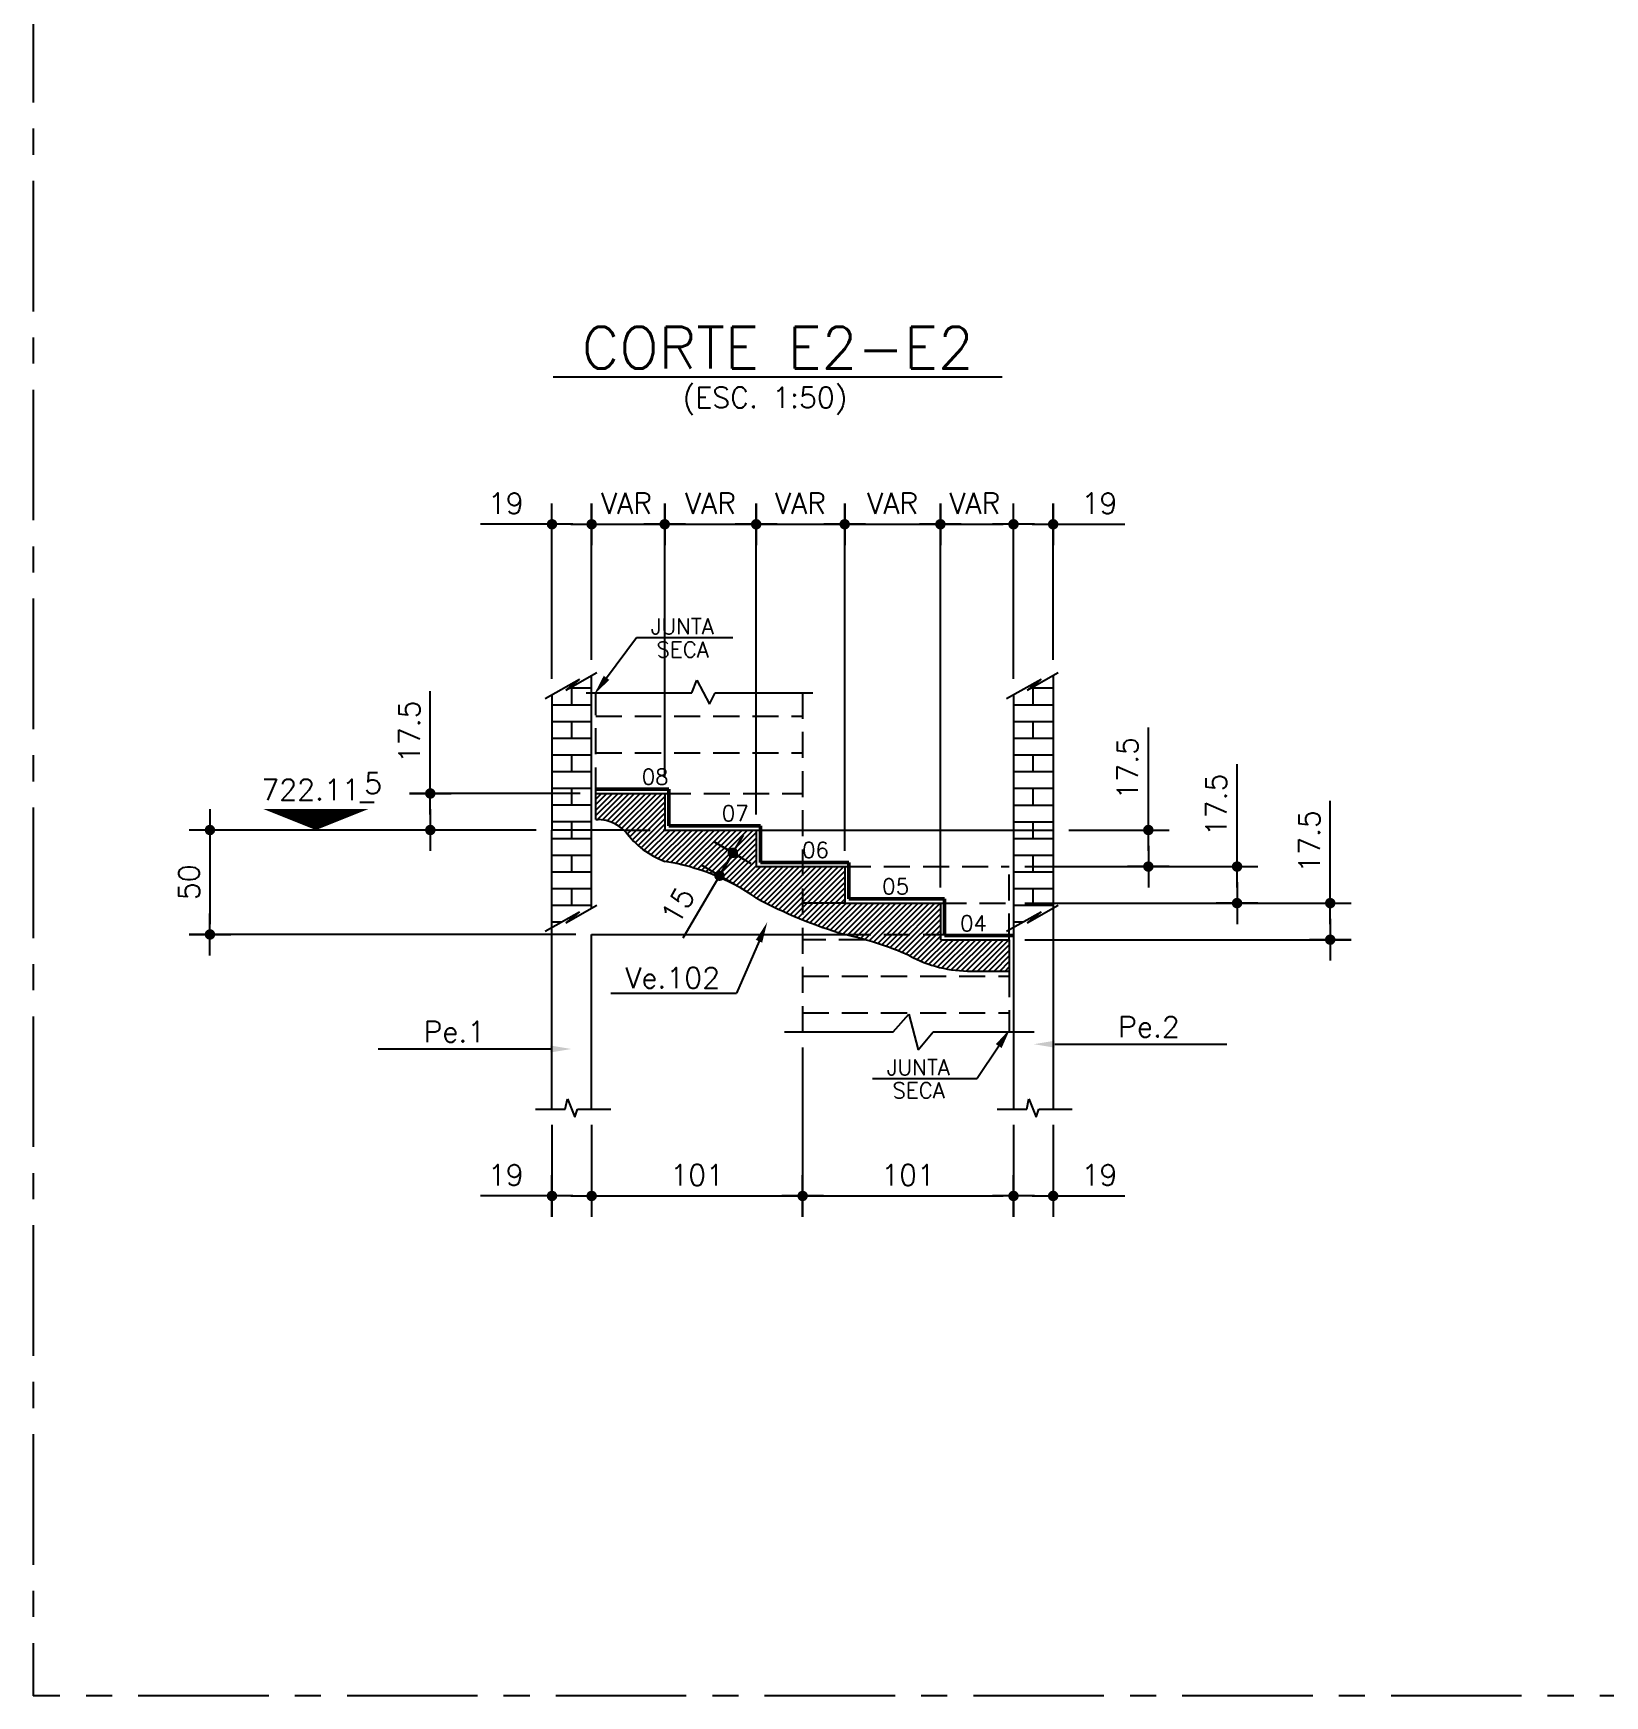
# Model space of a CAD drawing. Header units: inches. Extents: x 0 to 5940, y 0 to 4205.
# Drawn here: x 1905 to 2657, y 2530 to 3326 of the extents above; entities that cross this region are included whole.
import ezdxf
from ezdxf.enums import TextEntityAlignment as Align

# ---------------------------------------------------------------- set-up
doc = ezdxf.new("R2010")
doc.units = ezdxf.units.IN
doc.header["$LTSCALE"] = 50
doc.header["$MEASUREMENT"] = 0
doc.linetypes.add('CENTER', pattern=[2, 1.25, -0.25, 0.25, -0.25])
doc.linetypes.add('HIDDEN', pattern=[0.375, 0.25, -0.125])
for name, color, linetype in [('CORTES', 2, 'Continuous'), ('COTA', 6, 'Continuous'), ('NIVEL', 3, 'Continuous'), ('TEXTO', 3, 'Continuous')]:
    doc.layers.add(name, color=color, linetype=linetype)
doc.styles.add('ROMANS', font='romans.shx')
doc.dimstyles.new('COTA_50', dxfattribs={"dimscale": 5, "dimtxt": 2, "dimasz": 1, "dimexe": 2, "dimexo": 1.5, "dimgap": 1, "dimtad": 1, "dimzin": 12, "dimdsep": 46, "dimtxsty": 'ROMANS', "dimblk1": 'COTA', "dimblk2": 'COTA', "dimsah": 1, "dimcen": -4, "dimdle": 1.5, "dimclrd": 6, "dimclre": 6, "dimclrt": 3, "dimadec": 0, "dimazin": 0, "dimtfac": 1, "dimtofl": 0, "dimtmove": 0, "dimatfit": 3, "dimldrblk": 'COTA', "dimfxl": 1, "dimtolj": 1, "dimtzin": 12, "dimarcsym": 0})

# ---------------------------------------------------------------- blocks, each defined once
blk = doc.blocks.new('COTA')
at = {"layer": 'COTA'}
for p, q in [((0, -2), (0, 2)), ((2, 0), (-2, 0))]:
    blk.add_line(p, q, dxfattribs=at)
at = {"layer": 'COTA', "const_width": 0.5}
blk.add_lwpolyline([(-0.25, 0, 1), (0.25, 0, 1)], format="xyb", close=True, dxfattribs=at)
blk = doc.blocks.new('*D58')
at = {"layer": 'COTA', "color": 6, "lineweight": -2, "transparency": 16777216}
for p, q in [((2153.15, 3016.57), (2153.15, 3100.59)), ((2172.15, 3025.73), (2172.15, 3100.59)), ((2148.15, 3090.59), (2118.87, 3090.59)), ((2177.15, 3090.59), (2182.15, 3090.59))]:
    blk.add_line(p, q, dxfattribs=at)
at = {"layer": 'Defpoints', "color": 0, "transparency": 16777216}
for p in [(2153.15, 3090.59), (2172.15, 3018.23), (2153.15, 3009.07)]:
    blk.add_point(p, dxfattribs=at)
at = {"layer": 'COTA', "color": 6, "lineweight": -2, "transparency": 16777216, "xscale": 5, "yscale": 5, "zscale": 5}
blk.add_blockref('COTA', (2153.15, 3090.59), dxfattribs=at)
at = {"layer": 'COTA', "color": 6, "lineweight": -2, "transparency": 16777216, "xscale": 5, "yscale": 5, "zscale": 5, "rotation": 180}
blk.add_blockref('COTA', (2172.15, 3090.59), dxfattribs=at)
at = {"layer": 'COTA', "color": 3, "transparency": 16777216, "insert": (2131.01, 3100.59), "char_height": 10, "attachment_point": 5, "style": 'ROMANS'}
blk.add_mtext('\\A1;19', dxfattribs=at)
blk = doc.blocks.new('*D59')
at = {"layer": 'COTA', "color": 6, "lineweight": -2, "transparency": 16777216}
for p, q in [((2374.19, 3016.57), (2374.19, 3100.59)), ((2393.19, 3025.73), (2393.19, 3100.59)), ((2369.19, 3090.59), (2364.19, 3090.59)), ((2398.19, 3090.59), (2427.47, 3090.59))]:
    blk.add_line(p, q, dxfattribs=at)
at = {"layer": 'Defpoints', "color": 0, "transparency": 16777216}
for p in [(2393.19, 3090.59), (2393.19, 3018.23), (2374.19, 3009.07)]:
    blk.add_point(p, dxfattribs=at)
at = {"layer": 'COTA', "color": 6, "lineweight": -2, "transparency": 16777216, "xscale": 5, "yscale": 5, "zscale": 5}
blk.add_blockref('COTA', (2374.19, 3090.59), dxfattribs=at)
at = {"layer": 'COTA', "color": 6, "lineweight": -2, "transparency": 16777216, "xscale": 5, "yscale": 5, "zscale": 5, "rotation": 180}
blk.add_blockref('COTA', (2393.19, 3090.59), dxfattribs=at)
at = {"layer": 'COTA', "color": 3, "transparency": 16777216, "insert": (2415.33, 3100.59), "char_height": 10, "attachment_point": 5, "style": 'ROMANS'}
blk.add_mtext('\\A1;19', dxfattribs=at)
blk = doc.blocks.new('*D286')
at = {"layer": 'COTA', "color": 6, "lineweight": -2, "transparency": 16777216}
for p, q in [((2172.15, 3033.23), (2172.15, 3100.59)), ((2207.15, 2969.21), (2207.15, 3100.59)), ((2177.15, 3090.59), (2202.15, 3090.59))]:
    blk.add_line(p, q, dxfattribs=at)
at = {"layer": 'Defpoints', "color": 0, "transparency": 16777216}
for p in [(2207.15, 3090.59), (2172.15, 3025.73), (2207.15, 2961.71)]:
    blk.add_point(p, dxfattribs=at)
at = {"layer": 'COTA', "color": 6, "lineweight": -2, "transparency": 16777216, "xscale": 5, "yscale": 5, "zscale": 5, "rotation": 180}
blk.add_blockref('COTA', (2172.15, 3090.59), dxfattribs=at)
at = {"layer": 'COTA', "color": 6, "lineweight": -2, "transparency": 16777216, "xscale": 5, "yscale": 5, "zscale": 5}
blk.add_blockref('COTA', (2207.15, 3090.59), dxfattribs=at)
at = {"layer": 'COTA', "color": 3, "transparency": 16777216, "insert": (2188.82, 3100.59), "char_height": 10, "attachment_point": 5, "style": 'ROMANS'}
blk.add_mtext('\\A1;VAR', dxfattribs=at)
blk = doc.blocks.new('*D287')
at = {"layer": 'COTA', "color": 6, "lineweight": -2, "transparency": 16777216}
for p, q in [((2207.15, 2969.21), (2207.15, 3100.59)), ((2250.95, 2951.71), (2250.95, 3100.59)), ((2212.15, 3090.59), (2245.95, 3090.59))]:
    blk.add_line(p, q, dxfattribs=at)
at = {"layer": 'Defpoints', "color": 0, "transparency": 16777216}
for p in [(2250.95, 3090.59), (2207.15, 2961.71), (2250.95, 2944.21)]:
    blk.add_point(p, dxfattribs=at)
at = {"layer": 'COTA', "color": 6, "lineweight": -2, "transparency": 16777216, "xscale": 5, "yscale": 5, "zscale": 5, "rotation": 180}
blk.add_blockref('COTA', (2207.15, 3090.59), dxfattribs=at)
at = {"layer": 'COTA', "color": 6, "lineweight": -2, "transparency": 16777216, "xscale": 5, "yscale": 5, "zscale": 5}
blk.add_blockref('COTA', (2250.95, 3090.59), dxfattribs=at)
at = {"layer": 'COTA', "color": 3, "transparency": 16777216, "insert": (2229.05, 3100.59), "char_height": 10, "attachment_point": 5, "style": 'ROMANS'}
blk.add_mtext('\\A1;VAR', dxfattribs=at)
blk = doc.blocks.new('*D288')
at = {"layer": 'COTA', "color": 6, "lineweight": -2, "transparency": 16777216}
for p, q in [((2250.95, 2951.71), (2250.95, 3100.59)), ((2293.35, 2934.21), (2293.35, 3100.59)), ((2255.95, 3090.59), (2288.35, 3090.59))]:
    blk.add_line(p, q, dxfattribs=at)
at = {"layer": 'Defpoints', "color": 0, "transparency": 16777216}
for p in [(2293.35, 3090.59), (2250.95, 2944.21), (2293.35, 2926.71)]:
    blk.add_point(p, dxfattribs=at)
at = {"layer": 'COTA', "color": 6, "lineweight": -2, "transparency": 16777216, "xscale": 5, "yscale": 5, "zscale": 5, "rotation": 180}
blk.add_blockref('COTA', (2250.95, 3090.59), dxfattribs=at)
at = {"layer": 'COTA', "color": 6, "lineweight": -2, "transparency": 16777216, "xscale": 5, "yscale": 5, "zscale": 5}
blk.add_blockref('COTA', (2293.35, 3090.59), dxfattribs=at)
at = {"layer": 'COTA', "color": 3, "transparency": 16777216, "insert": (2272.15, 3100.59), "char_height": 10, "attachment_point": 5, "style": 'ROMANS'}
blk.add_mtext('\\A1;VAR', dxfattribs=at)
blk = doc.blocks.new('*D289')
at = {"layer": 'COTA', "color": 6, "lineweight": -2, "transparency": 16777216}
for p, q in [((2293.35, 2934.21), (2293.35, 3100.59)), ((2339.19, 2916.71), (2339.19, 3100.59)), ((2298.35, 3090.59), (2334.19, 3090.59))]:
    blk.add_line(p, q, dxfattribs=at)
at = {"layer": 'Defpoints', "color": 0, "transparency": 16777216}
for p in [(2339.19, 3090.59), (2293.35, 2926.71), (2339.19, 2909.21)]:
    blk.add_point(p, dxfattribs=at)
at = {"layer": 'COTA', "color": 6, "lineweight": -2, "transparency": 16777216, "xscale": 5, "yscale": 5, "zscale": 5, "rotation": 180}
blk.add_blockref('COTA', (2293.35, 3090.59), dxfattribs=at)
at = {"layer": 'COTA', "color": 6, "lineweight": -2, "transparency": 16777216, "xscale": 5, "yscale": 5, "zscale": 5}
blk.add_blockref('COTA', (2339.19, 3090.59), dxfattribs=at)
at = {"layer": 'COTA', "color": 3, "transparency": 16777216, "insert": (2316.27, 3100.59), "char_height": 10, "attachment_point": 5, "style": 'ROMANS'}
blk.add_mtext('\\A1;VAR', dxfattribs=at)
blk = doc.blocks.new('*D290')
at = {"layer": 'COTA', "color": 6, "lineweight": -2, "transparency": 16777216}
for p, q in [((2339.19, 3084.27), (2339.19, 3100.59)), ((2374.19, 3084.27), (2374.19, 3100.59)), ((2344.19, 3090.59), (2369.19, 3090.59))]:
    blk.add_line(p, q, dxfattribs=at)
at = {"layer": 'Defpoints', "color": 0, "transparency": 16777216}
for p in [(2374.19, 3090.59), (2339.19, 3076.77), (2374.19, 3076.77)]:
    blk.add_point(p, dxfattribs=at)
at = {"layer": 'COTA', "color": 6, "lineweight": -2, "transparency": 16777216, "xscale": 5, "yscale": 5, "zscale": 5, "rotation": 180}
blk.add_blockref('COTA', (2339.19, 3090.59), dxfattribs=at)
at = {"layer": 'COTA', "color": 6, "lineweight": -2, "transparency": 16777216, "xscale": 5, "yscale": 5, "zscale": 5}
blk.add_blockref('COTA', (2374.19, 3090.59), dxfattribs=at)
at = {"layer": 'COTA', "color": 3, "transparency": 16777216, "insert": (2355.66, 3100.59), "char_height": 10, "attachment_point": 5, "style": 'ROMANS'}
blk.add_mtext('\\A1;VAR', dxfattribs=at)
blk = doc.blocks.new('*D291')
at = {"layer": 'COTA', "color": 6, "lineweight": -2, "transparency": 16777216}
for p, q in [((2153.15, 2803.13), (2153.15, 2759.03)), ((2172.15, 2803.13), (2172.15, 2759.03)), ((2148.15, 2769.03), (2118.87, 2769.03)), ((2177.15, 2769.03), (2182.15, 2769.03))]:
    blk.add_line(p, q, dxfattribs=at)
at = {"layer": 'Defpoints', "color": 0, "transparency": 16777216}
for p in [(2153.15, 2810.63), (2172.15, 2810.63), (2153.15, 2769.03)]:
    blk.add_point(p, dxfattribs=at)
at = {"layer": 'COTA', "color": 6, "lineweight": -2, "transparency": 16777216, "xscale": 5, "yscale": 5, "zscale": 5}
blk.add_blockref('COTA', (2153.15, 2769.03), dxfattribs=at)
at = {"layer": 'COTA', "color": 6, "lineweight": -2, "transparency": 16777216, "xscale": 5, "yscale": 5, "zscale": 5, "rotation": 180}
blk.add_blockref('COTA', (2172.15, 2769.03), dxfattribs=at)
at = {"layer": 'COTA', "color": 3, "transparency": 16777216, "insert": (2131.01, 2779.03), "char_height": 10, "attachment_point": 5, "style": 'ROMANS'}
blk.add_mtext('\\A1;19', dxfattribs=at)
blk = doc.blocks.new('*D292')
at = {"layer": 'COTA', "color": 6, "lineweight": -2, "transparency": 16777216}
for p, q in [((2273.19, 2840.06), (2273.19, 2759.03)), ((2172.15, 2803.13), (2172.15, 2759.03)), ((2177.15, 2769.03), (2268.19, 2769.03))]:
    blk.add_line(p, q, dxfattribs=at)
at = {"layer": 'Defpoints', "color": 0, "transparency": 16777216}
for p in [(2273.19, 2847.56), (2172.15, 2810.63), (2273.19, 2769.03)]:
    blk.add_point(p, dxfattribs=at)
at = {"layer": 'COTA', "color": 6, "lineweight": -2, "transparency": 16777216, "xscale": 5, "yscale": 5, "zscale": 5, "rotation": 180}
blk.add_blockref('COTA', (2172.15, 2769.03), dxfattribs=at)
at = {"layer": 'COTA', "color": 6, "lineweight": -2, "transparency": 16777216, "xscale": 5, "yscale": 5, "zscale": 5}
blk.add_blockref('COTA', (2273.19, 2769.03), dxfattribs=at)
at = {"layer": 'COTA', "color": 3, "transparency": 16777216, "insert": (2222.67, 2779.03), "char_height": 10, "attachment_point": 5, "style": 'ROMANS'}
blk.add_mtext('\\A1;101', dxfattribs=at)
blk = doc.blocks.new('*D293')
at = {"layer": 'COTA', "color": 6, "lineweight": -2, "transparency": 16777216}
for p, q in [((2273.19, 2840.06), (2273.19, 2759.03)), ((2374.19, 2803.13), (2374.19, 2759.03)), ((2278.19, 2769.03), (2369.19, 2769.03))]:
    blk.add_line(p, q, dxfattribs=at)
at = {"layer": 'Defpoints', "color": 0, "transparency": 16777216}
for p in [(2273.19, 2847.56), (2374.19, 2810.63), (2374.19, 2769.03)]:
    blk.add_point(p, dxfattribs=at)
at = {"layer": 'COTA', "color": 6, "lineweight": -2, "transparency": 16777216, "xscale": 5, "yscale": 5, "zscale": 5, "rotation": 180}
blk.add_blockref('COTA', (2273.19, 2769.03), dxfattribs=at)
at = {"layer": 'COTA', "color": 6, "lineweight": -2, "transparency": 16777216, "xscale": 5, "yscale": 5, "zscale": 5}
blk.add_blockref('COTA', (2374.19, 2769.03), dxfattribs=at)
at = {"layer": 'COTA', "color": 3, "transparency": 16777216, "insert": (2323.69, 2779.03), "char_height": 10, "attachment_point": 5, "style": 'ROMANS'}
blk.add_mtext('\\A1;101', dxfattribs=at)
blk = doc.blocks.new('*D294')
at = {"layer": 'COTA', "color": 6, "lineweight": -2, "transparency": 16777216}
for p, q in [((2374.19, 2803.13), (2374.19, 2759.03)), ((2393.19, 2803.13), (2393.19, 2759.03)), ((2369.19, 2769.03), (2364.19, 2769.03)), ((2398.19, 2769.03), (2427.47, 2769.03))]:
    blk.add_line(p, q, dxfattribs=at)
at = {"layer": 'Defpoints', "color": 0, "transparency": 16777216}
for p in [(2374.19, 2810.63), (2393.19, 2810.63), (2393.19, 2769.03)]:
    blk.add_point(p, dxfattribs=at)
at = {"layer": 'COTA', "color": 6, "lineweight": -2, "transparency": 16777216, "xscale": 5, "yscale": 5, "zscale": 5}
blk.add_blockref('COTA', (2374.19, 2769.03), dxfattribs=at)
at = {"layer": 'COTA', "color": 6, "lineweight": -2, "transparency": 16777216, "xscale": 5, "yscale": 5, "zscale": 5, "rotation": 180}
blk.add_blockref('COTA', (2393.19, 2769.03), dxfattribs=at)
at = {"layer": 'COTA', "color": 3, "transparency": 16777216, "insert": (2415.33, 2779.03), "char_height": 10, "attachment_point": 5, "style": 'ROMANS'}
blk.add_mtext('\\A1;19', dxfattribs=at)
blk = doc.blocks.new('*D295')
at = {"layer": 'COTA', "color": 6, "lineweight": -2, "transparency": 16777216}
for p, q in [((2094.88, 2966.71), (2094.88, 3010.76)), ((2166.65, 2961.71), (2084.88, 2961.71)), ((2145.65, 2944.21), (2084.88, 2944.21)), ((2094.88, 2939.21), (2094.88, 2934.21))]:
    blk.add_line(p, q, dxfattribs=at)
at = {"layer": 'Defpoints', "color": 0, "transparency": 16777216}
for p in [(2094.88, 2961.71), (2174.15, 2961.71), (2153.15, 2944.21)]:
    blk.add_point(p, dxfattribs=at)
at = {"layer": 'COTA', "color": 6, "lineweight": -2, "transparency": 16777216, "xscale": 5, "yscale": 5, "zscale": 5}
for p, rotation in [((2094.88, 2961.71), 270), ((2094.88, 2944.21), 90)]:
    blk.add_blockref('COTA', p, dxfattribs=dict(at, rotation=rotation))
at = {"layer": 'COTA', "color": 3, "transparency": 16777216, "insert": (2084.88, 2991.24), "char_height": 10, "attachment_point": 5, "rotation": 90, "style": 'ROMANS'}
blk.add_mtext('\\A1;17.5', dxfattribs=at)
blk = doc.blocks.new('*D296')
at = {"layer": 'COTA', "color": 6, "lineweight": -2, "transparency": 16777216}
for p, q in [((2438.78, 2949.21), (2438.78, 2993.26)), ((2400.69, 2944.21), (2448.78, 2944.21)), ((2379.69, 2926.71), (2448.78, 2926.71)), ((2438.78, 2921.71), (2438.78, 2916.71))]:
    blk.add_line(p, q, dxfattribs=at)
at = {"layer": 'Defpoints', "color": 0, "transparency": 16777216}
for p in [(2393.19, 2944.21), (2438.78, 2944.21), (2372.19, 2926.71)]:
    blk.add_point(p, dxfattribs=at)
at = {"layer": 'COTA', "color": 6, "lineweight": -2, "transparency": 16777216, "xscale": 5, "yscale": 5, "zscale": 5}
for p, rotation in [((2438.78, 2944.21), 270), ((2438.78, 2926.71), 90)]:
    blk.add_blockref('COTA', p, dxfattribs=dict(at, rotation=rotation))
at = {"layer": 'COTA', "color": 3, "transparency": 16777216, "insert": (2428.78, 2973.74), "char_height": 10, "attachment_point": 5, "rotation": 90, "style": 'ROMANS'}
blk.add_mtext('\\A1;17.5', dxfattribs=at)
blk = doc.blocks.new('*D297')
at = {"layer": 'COTA', "color": 6, "lineweight": -2, "transparency": 16777216}
for p, q in [((2481.27, 2931.71), (2481.27, 2975.76)), ((2379.69, 2926.71), (2491.27, 2926.71)), ((2379.69, 2909.21), (2491.27, 2909.21)), ((2481.27, 2904.21), (2481.27, 2899.21))]:
    blk.add_line(p, q, dxfattribs=at)
at = {"layer": 'Defpoints', "color": 0, "transparency": 16777216}
for p in [(2372.19, 2926.71), (2481.27, 2926.71), (2372.19, 2909.21)]:
    blk.add_point(p, dxfattribs=at)
at = {"layer": 'COTA', "color": 6, "lineweight": -2, "transparency": 16777216, "xscale": 5, "yscale": 5, "zscale": 5}
for p, rotation in [((2481.27, 2926.71), 270), ((2481.27, 2909.21), 90)]:
    blk.add_blockref('COTA', p, dxfattribs=dict(at, rotation=rotation))
at = {"layer": 'COTA', "color": 3, "transparency": 16777216, "insert": (2471.27, 2956.24), "char_height": 10, "attachment_point": 5, "rotation": 90, "style": 'ROMANS'}
blk.add_mtext('\\A1;17.5', dxfattribs=at)
blk = doc.blocks.new('*D298')
at = {"layer": 'COTA', "color": 6, "lineweight": -2, "transparency": 16777216}
for p, q in [((2525.88, 2914.21), (2525.88, 2958.26)), ((2379.69, 2909.21), (2535.88, 2909.21)), ((2379.69, 2891.71), (2535.88, 2891.71)), ((2525.88, 2886.71), (2525.88, 2881.71))]:
    blk.add_line(p, q, dxfattribs=at)
at = {"layer": 'Defpoints', "color": 0, "transparency": 16777216}
for p in [(2372.19, 2909.21), (2525.88, 2909.21), (2372.19, 2891.71)]:
    blk.add_point(p, dxfattribs=at)
at = {"layer": 'COTA', "color": 6, "lineweight": -2, "transparency": 16777216, "xscale": 5, "yscale": 5, "zscale": 5}
for p, rotation in [((2525.88, 2909.21), 270), ((2525.88, 2891.71), 90)]:
    blk.add_blockref('COTA', p, dxfattribs=dict(at, rotation=rotation))
at = {"layer": 'COTA', "color": 3, "transparency": 16777216, "insert": (2515.88, 2938.74), "char_height": 10, "attachment_point": 5, "rotation": 90, "style": 'ROMANS'}
blk.add_mtext('\\A1;17.5', dxfattribs=at)
blk = doc.blocks.new('*D299')
at = {"layer": 'COTA', "color": 6, "lineweight": -2, "transparency": 16777216}
for p, q in [((2244.49, 2930.51), (2231.17, 2938.34)), ((2242.32, 2937.58), (2244.85, 2941.9)), ((2238.07, 2919.59), (2224.75, 2927.42)), ((2230.84, 2918.04), (2215.77, 2892.38))]:
    blk.add_line(p, q, dxfattribs=at)
at = {"layer": 'Defpoints', "color": 0, "transparency": 16777216}
for p in [(2233.38, 2922.35), (2250.95, 2926.71), (2244.54, 2915.8)]:
    blk.add_point(p, dxfattribs=at)
at = {"layer": 'COTA', "color": 6, "lineweight": -2, "transparency": 16777216, "xscale": 5, "yscale": 5, "zscale": 5}
for p, rotation in [((2239.79, 2933.27), 239.5697448661799), ((2233.38, 2922.35), 59.56974486617986)]:
    blk.add_blockref('COTA', p, dxfattribs=dict(at, rotation=rotation))
at = {"layer": 'COTA', "color": 3, "transparency": 16777216, "insert": (2213.42, 2908.12), "char_height": 10, "attachment_point": 5, "rotation": 59.56974, "style": 'ROMANS'}
blk.add_mtext('\\A1;15', dxfattribs=at)
blk = doc.blocks.new('*D300')
at = {"layer": 'COTA', "color": 6, "lineweight": -2, "transparency": 16777216}
for p, q in [((2145.65, 2944.21), (1979.33, 2944.21)), ((1989.33, 2939.21), (1989.33, 2899.21)), ((2164.65, 2894.21), (1979.33, 2894.21))]:
    blk.add_line(p, q, dxfattribs=at)
at = {"layer": 'Defpoints', "color": 0, "transparency": 16777216}
for p in [(2153.15, 2944.21), (1989.33, 2894.21), (2172.15, 2894.21)]:
    blk.add_point(p, dxfattribs=at)
at = {"layer": 'COTA', "color": 6, "lineweight": -2, "transparency": 16777216, "xscale": 5, "yscale": 5, "zscale": 5}
for p, rotation in [((1989.33, 2944.21), 90), ((1989.33, 2894.21), 270)]:
    blk.add_blockref('COTA', p, dxfattribs=dict(at, rotation=rotation))
at = {"layer": 'COTA', "color": 3, "transparency": 16777216, "insert": (1979.33, 2919.21), "char_height": 10, "attachment_point": 5, "rotation": 90, "style": 'ROMANS'}
blk.add_mtext('\\A1;50', dxfattribs=at)

msp = doc.modelspace()

# ---------------------------------------------------------------- hatches: boundary and pattern name
at = {"layer": 'CORTES'}
h = msp.add_hatch(dxfattribs=at)
h.set_pattern_fill('ANSI31', color=252, scale=15)
h.paths.add_polyline_path([(2207.155, 2961.714), (2174.155, 2961.714), (2174.155, 2949.214, -0.194677), (2187.64, 2944.214), (2207.155, 2944.214)])
h.paths.add_polyline_path([(2250.955, 2944.214), (2207.155, 2944.214), (2187.64, 2944.214, -0.0647024), (2190.831, 2940.442, 0.1234775), (2207.155, 2929.214, -0.1114479), (2250.955, 2911.714, 0.027178), (2273.189, 2901.282), (2273.189, 2926.714), (2250.955, 2926.714)])
h.paths.add_polyline_path([(2293.355, 2926.714), (2273.189, 2926.714), (2273.189, 2909.214), (2293.355, 2909.214)])
h.paths.add_polyline_path([(2339.189, 2909.214), (2293.355, 2909.214), (2273.189, 2909.214), (2273.189, 2901.282, 0.0236409), (2293.355, 2894.214), (2339.189, 2894.214)])
h.paths.add_polyline_path([(2372.189, 2891.714), (2339.189, 2891.714), (2339.189, 2894.214), (2293.355, 2894.214, -0.0471027), (2324.189, 2884.125, 0.1303026), (2354.189, 2876.714), (2372.189, 2876.714)])

# ---------------------------------------------------------------- linework, layer by layer
at = {"layer": 'CORTES', "color": 8}
for p, q in [((2149.869, 3007.222), (2166.341, 3016.492)), ((2159.718, 3011.231), (2174.561, 3019.584)), ((2166.341, 3016.492), (2159.718, 3011.231)), ((2172.155, 2906.827), (2172.155, 3018.229)), ((2370.904, 3007.222), (2387.376, 3016.492)), ((2380.753, 3011.231), (2395.596, 3019.584)), ((2387.376, 3016.492), (2380.753, 3011.231)), ((2393.189, 3018.229), (2393.189, 2944.214)), ((2153.155, 3009.071), (2153.155, 2944.214)), ((2161.466, 3012.214), (2172.155, 3012.214)), ((2162.655, 3004.214), (2162.655, 3012.214)), ((2169.556, 3009.951), (2220.086, 3009.951)), ((2220.086, 3009.951), (2222.556, 3015.951)), ((2222.556, 3015.951), (2228.556, 3004.451)), ((2228.556, 3004.451), (2231.306, 3009.951)), ((2231.306, 3009.951), (2278.056, 3009.951)), ((2374.189, 3009.071), (2374.189, 2894.214)), ((2382.501, 3012.214), (2393.189, 3012.214)), ((2383.689, 3004.214), (2383.689, 3012.214)), ((2153.155, 3004.214), (2172.155, 3004.214)), ((2374.189, 3004.214), (2393.189, 3004.214)), ((2153.155, 2996.214), (2172.155, 2996.214)), ((2162.655, 2988.214), (2162.655, 2996.214)), ((2374.189, 2996.214), (2393.189, 2996.214)), ((2383.689, 2988.214), (2383.689, 2996.214)), ((2153.155, 2988.214), (2172.155, 2988.214)), ((2374.189, 2988.214), (2393.189, 2988.214)), ((2153.155, 2980.214), (2172.155, 2980.214)), ((2162.655, 2972.214), (2162.655, 2980.214)), ((2374.189, 2980.214), (2393.189, 2980.214)), ((2383.689, 2972.214), (2383.689, 2980.214)), ((2153.155, 2972.214), (2172.155, 2972.214)), ((2374.189, 2972.214), (2393.189, 2972.214)), ((2153.155, 2964.214), (2172.155, 2964.214)), ((2162.655, 2956.214), (2162.655, 2964.214)), ((2374.189, 2964.214), (2393.189, 2964.214)), ((2383.689, 2956.114), (2383.689, 2964.214)), ((2153.155, 2956.214), (2172.155, 2956.214)), ((2374.189, 2956.114), (2393.189, 2956.114)), ((2153.155, 2948.214), (2172.155, 2948.214)), ((2162.655, 2940.214), (2162.655, 2948.214)), ((2374.189, 2948.114), (2393.189, 2948.114)), ((2383.689, 2940.114), (2383.689, 2948.114)), ((2153.155, 2940.214), (2172.155, 2940.214)), ((2374.189, 2940.114), (2393.189, 2940.114)), ((2153.155, 2932.214), (2172.155, 2932.214)), ((2162.655, 2924.214), (2162.655, 2932.214)), ((2374.189, 2932.114), (2393.189, 2932.114)), ((2383.689, 2924.214), (2383.689, 2932.114)), ((2153.155, 2924.214), (2172.155, 2924.214)), ((2374.189, 2924.214), (2393.189, 2924.214)), ((2153.155, 2916.214), (2172.155, 2916.214)), ((2162.655, 2908.214), (2162.655, 2916.214)), ((2374.189, 2916.214), (2393.189, 2916.214)), ((2383.689, 2908.214), (2383.689, 2916.214)), ((2149.869, 2895.82), (2166.341, 2905.089)), ((2153.155, 2908.214), (2172.155, 2908.214)), ((2159.718, 2899.828), (2174.561, 2908.181)), ((2166.341, 2905.089), (2159.718, 2899.828)), ((2370.904, 2895.82), (2387.376, 2905.089)), ((2374.189, 2908.214), (2393.189, 2908.214)), ((2380.753, 2899.828), (2395.596, 2908.181)), ((2387.376, 2905.089), (2380.753, 2899.828)), ((2153.155, 2900.214), (2157.679, 2900.214)), ((2374.189, 2900.214), (2378.713, 2900.214)), ((2316.619, 2847.559), (2324.056, 2856.059)), ((2324.056, 2856.059), (2328.556, 2839.059)), ((2264.556, 2847.559), (2316.619, 2847.559)), ((2328.556, 2839.059), (2335.748, 2847.559)), ((2335.748, 2847.559), (2384.056, 2847.559)), ((2145.26, 2810.63), (2159.469, 2810.63)), ((2159.469, 2810.63), (2160.562, 2815.521)), ((2160.562, 2815.521), (2164.074, 2806.679)), ((2164.074, 2806.679), (2165.347, 2810.63)), ((2165.347, 2810.63), (2181.315, 2810.63)), ((2366.295, 2810.63), (2380.504, 2810.63)), ((2380.504, 2810.63), (2381.597, 2815.521)), ((2381.597, 2815.521), (2385.109, 2806.679)), ((2385.109, 2806.679), (2386.382, 2810.63)), ((2386.382, 2810.63), (2402.35, 2810.63))]:
    msp.add_line(p, q, dxfattribs=at)
at = {"layer": 'CORTES', "color": 8, "linetype": 'HIDDEN'}
for p, q in [((2174.155, 2961.714), (2174.155, 3009.951)), ((2174.155, 2998.714), (2273.189, 2998.714)), ((2174.155, 2981.214), (2273.189, 2981.214)), ((2207.155, 2961.714), (2273.189, 2961.714)), ((2293.355, 2926.714), (2372.189, 2926.714)), ((2372.189, 2891.714), (2372.189, 2926.714)), ((2339.189, 2909.214), (2372.189, 2909.214)), ((2303.095, 2891.714), (2273.189, 2891.714)), ((2273.189, 2874.214), (2372.189, 2874.214)), ((2372.189, 2876.714), (2372.189, 2847.559)), ((2273.189, 2856.714), (2372.189, 2856.714))]:
    msp.add_line(p, q, dxfattribs=at)
at = {"layer": 'CORTES', "color": 253, "linetype": 'Continuous', "lineweight": 50}
for p, q in [((2174.155, 2963.714), (2209.155, 2963.714)), ((2209.155, 2963.714), (2209.155, 2946.214)), ((2209.155, 2946.214), (2252.955, 2946.214)), ((2252.955, 2946.214), (2252.955, 2928.714)), ((2252.955, 2928.714), (2295.355, 2928.714)), ((2295.355, 2928.714), (2295.355, 2911.214)), ((2295.355, 2911.214), (2341.189, 2911.214)), ((2341.189, 2911.214), (2341.189, 2893.714)), ((2341.189, 2893.714), (2374.155, 2893.714))]:
    msp.add_line(p, q, dxfattribs=at)
at = {"layer": 'CORTES', "color": 1}
for p, q in [((2174.155, 2949.214), (2174.155, 2961.714)), ((2174.155, 2961.714), (2207.155, 2961.714)), ((2207.155, 2961.714), (2207.155, 2944.214)), ((2174.155, 2949.214), (2175.285, 2949.214)), ((2207.155, 2944.214), (2250.955, 2944.214)), ((2250.955, 2944.214), (2250.955, 2926.714)), ((2250.955, 2926.714), (2293.355, 2926.714)), ((2293.355, 2926.714), (2293.355, 2909.214)), ((2293.355, 2909.214), (2339.189, 2909.214)), ((2339.189, 2909.214), (2339.189, 2891.714)), ((2339.189, 2891.714), (2372.189, 2891.714)), ((2372.189, 2891.714), (2372.189, 2876.714)), ((2354.189, 2876.714), (2372.189, 2876.714))]:
    msp.add_line(p, q, dxfattribs=at)
at = {"layer": 'CORTES'}
for p, q in [((2153.155, 2810.63), (2153.155, 2944.214)), ((2187.64, 2944.214), (2153.155, 2944.214)), ((2250.955, 2944.214), (2393.189, 2944.214)), ((2393.189, 2944.214), (2393.189, 2810.63)), ((2172.155, 2810.63), (2172.155, 2894.214)), ((2172.155, 2894.214), (2293.355, 2894.214)), ((2339.189, 2894.214), (2374.189, 2894.214)), ((2374.189, 2894.214), (2374.189, 2810.63))]:
    msp.add_line(p, q, dxfattribs=at)
at = {"layer": 'CORTES', "linetype": 'HIDDEN'}
for p, q in [((2187.64, 2944.214), (2207.155, 2944.214)), ((2293.355, 2894.214), (2339.189, 2894.214))]:
    msp.add_line(p, q, dxfattribs=at)
at = {"layer": 'CORTES', "color": 252}
msp.add_line((2293.355, 2909.214), (2273.189, 2909.214), dxfattribs=at)
at = {"layer": 'CORTES', "color": 8, "linetype": 'HIDDEN', "flags": 128}
msp.add_lwpolyline([(2273.189, 3009.951), (2273.189, 2847.559)], dxfattribs=at)
at = {"layer": 'CORTES', "color": 1}
for centre, radius, start, end in [((2174.72, 2930.053), 19.17, 32.816143, 91.689725), ((2221.378, 2967.375), 40.725, 215.911122, 249.55858), ((2190.286, 2823.433), 107.118, 55.502644, 80.939652), ((2357.967, 3110.875), 226.09, 241.750164, 253.394447), ((2255.34, 2725.876), 172.577, 66.487587, 77.274767), ((2353.166, 2937.001), 60.295, 241.276887, 270.972728)]:
    msp.add_arc(centre, radius, start, end, dxfattribs=at)
at = {"layer": 'NIVEL', "color": 1}
msp.add_lwpolyline([(2040.081, 2944.214, 0, 50, 0), (2040.081, 2954.214, 50, 50, 0)], format="xyseb", dxfattribs=at)
at = {"layer": 'TEXTO', "color": 8, "linetype": 'CENTER'}
for p in [(1904.706, 4155), (5017.5, 2529.762)]:
    msp.add_line(p, (1904.706, 2529.762), dxfattribs=at)
at = {"layer": 'TEXTO', "color": 8}
for p, q in [((2179.281, 3017.078), (2193.685, 3036.38)), ((2193.685, 3036.38), (2239.761, 3036.38)), ((2252.306, 2890.969), (2241.515, 2866.101)), ((2181.297, 2866.101), (2241.515, 2866.101)), ((2393.943, 2841.678), (2476.397, 2841.678)), ((2152.401, 2839.378), (2069.947, 2839.378)), ((2367.119, 2840.791), (2356.823, 2825.302)), ((2306.729, 2825.302), (2356.823, 2825.302))]:
    msp.add_line(p, q, dxfattribs=at)
for points in [[(2180.617, 3016.081), (2177.945, 3018.075), (2173.3, 3009.063)], [(2250.777, 2891.633), (2253.835, 2890.306), (2256.286, 2900.143)], [(2368.506, 2839.868), (2365.731, 2841.713), (2372.654, 2849.118)], [(2393.943, 2840.011), (2393.943, 2843.345), (2383.943, 2841.678)], [(2152.401, 2837.712), (2152.401, 2841.045), (2162.401, 2839.378)]]:
    msp.add_solid(points, dxfattribs=at)

# ---------------------------------------------------------------- texts
at = {"layer": 'NIVEL', "color": 3, "style": 'ROMANS'}
for s, p in [('5', (2067.476, 2961.561)), ('722.11_', (2040.968, 2958.568))]:
    msp.add_text(s, height=10, dxfattribs=at).set_placement(p, align=Align.CENTER)
at = {"layer": 'TEXTO', "color": 1, "style": 'ROMANS'}
msp.add_text('%%U CORTE E2-E2 ', height=20, dxfattribs=at).set_placement((2153.684, 3165.099))
at = {"layer": 'TEXTO', "color": 3, "style": 'ROMANS'}
msp.add_text('(ESC. 1:50)', height=10, dxfattribs=at).set_placement((2215.767, 3146.267))
at = {"layer": 'TEXTO', "color": 4, "style": 'ROMANS'}
for s, p in [('JUNTA', (2200.433, 3037.905)), ('SECA', (2203.225, 3026.882)), ('08', (2196.133, 2965.936)), ('07', (2234.533, 2948.436)), ('06', (2272.933, 2930.936)), ('05', (2311.333, 2913.436)), ('04', (2348.639, 2895.828)), ('JUNTA', (2313.477, 2826.827)), ('SECA', (2316.269, 2815.804))]:
    msp.add_text(s, height=7.5, dxfattribs=at).set_placement(p)
at = {"layer": 'TEXTO', "style": 'ROMANS'}
for s, p in [('Ve.102', (2188.23, 2868.446)), ('Pe.1', (2091.613, 2842.706)), ('Pe.2', (2424.254, 2845.005))]:
    msp.add_text(s, height=10, dxfattribs=at).set_placement(p)

# ---------------------------------------------------------------- dimensions: what is measured, and where the dimension line sits
at = {"layer": 'COTA'}
for base, p1, p2, picture, middle in [((2153.155, 3090.586), (2172.155, 3018.229), (2153.155, 3009.071), '*D58', (2131.012, 3100.586)), ((2393.189, 3090.586), (2374.189, 3009.071), (2393.189, 3018.229), '*D59', (2415.332, 3100.586)), ((2374.189, 2769.034), (2273.189, 2847.559), (2374.189, 2810.63), '*D293', (2323.689, 2779.034)), ((2153.155, 2769.034), (2172.155, 2810.63), (2153.155, 2810.63), '*D291', (2131.012, 2779.034)), ((2393.189, 2769.034), (2374.189, 2810.63), (2393.189, 2810.63), '*D294', (2415.332, 2779.034))]:
    dim = msp.add_linear_dim(base=base, p1=p1, p2=p2, dimstyle='COTA_50', dxfattribs=at)
    dim.commit()
    dim.dimension.update_dxf_attribs({"geometry": picture, "text_midpoint": middle})
for base, p1, p2, picture, middle in [((2207.155, 3090.586), (2172.155, 3025.729), (2207.155, 2961.714), '*D286', (2188.815, 3090.586)), ((2374.189, 3090.586), (2339.189, 3076.772), (2374.189, 3076.772), '*D290', (2355.658, 3090.586))]:
    dim = msp.add_linear_dim(base=base, p1=p1, p2=p2, text='VAR', dimstyle='COTA_50', dxfattribs=at)
    dim.commit()
    dim.dimension.update_dxf_attribs({"geometry": picture, "text_midpoint": middle, "dimtype": 160})
for base, p1, p2, picture, middle in [((2250.955, 3090.586), (2207.155, 2961.714), (2250.955, 2944.214), '*D287', (2229.055, 3100.586)), ((2293.355, 3090.586), (2250.955, 2944.214), (2293.355, 2926.714), '*D288', (2272.155, 3100.586)), ((2339.189, 3090.586), (2293.355, 2926.714), (2339.189, 2909.214), '*D289', (2316.272, 3100.586))]:
    dim = msp.add_linear_dim(base=base, p1=p1, p2=p2, text='VAR', dimstyle='COTA_50', dxfattribs=at)
    dim.commit()
    dim.dimension.update_dxf_attribs({"geometry": picture, "text_midpoint": middle})
for base, p1, p2, picture, middle in [((2094.883, 2961.714), (2153.155, 2944.214), (2174.155, 2961.714), '*D295', (2084.883, 2991.238)), ((2438.785, 2944.214), (2372.189, 2926.714), (2393.189, 2944.214), '*D296', (2428.785, 2973.738)), ((2481.272, 2926.714), (2372.189, 2909.214), (2372.189, 2926.714), '*D297', (2471.272, 2956.238)), ((1989.326, 2894.214), (2153.155, 2944.214), (2172.155, 2894.214), '*D300', (1979.326, 2919.214)), ((2525.884, 2909.214), (2372.189, 2891.714), (2372.189, 2909.214), '*D298', (2515.884, 2938.738))]:
    dim = msp.add_linear_dim(base=base, p1=p1, p2=p2, angle=90, dimstyle='COTA_50', dxfattribs=at)
    dim.commit()
    dim.dimension.update_dxf_attribs({"geometry": picture, "text_midpoint": middle})
dim = msp.add_aligned_dim(p1=(2250.955, 2926.714), p2=(2244.54, 2915.795), distance=-12.949, text='15', dimstyle='COTA_50', dxfattribs=at)
dim.commit()
dim.dimension.update_dxf_attribs({"geometry": '*D299', "text_midpoint": (2213.417, 2908.12)})
dim = msp.add_linear_dim(base=(2273.189, 2769.034), p1=(2172.155, 2810.63), p2=(2273.189, 2847.559), dimstyle='COTA_50', override={"dimdec": 0}, dxfattribs=at)
dim.commit()
dim.dimension.update_dxf_attribs({"geometry": '*D292', "text_midpoint": (2222.672, 2779.034)})

doc.saveas('drawing.dxf')
